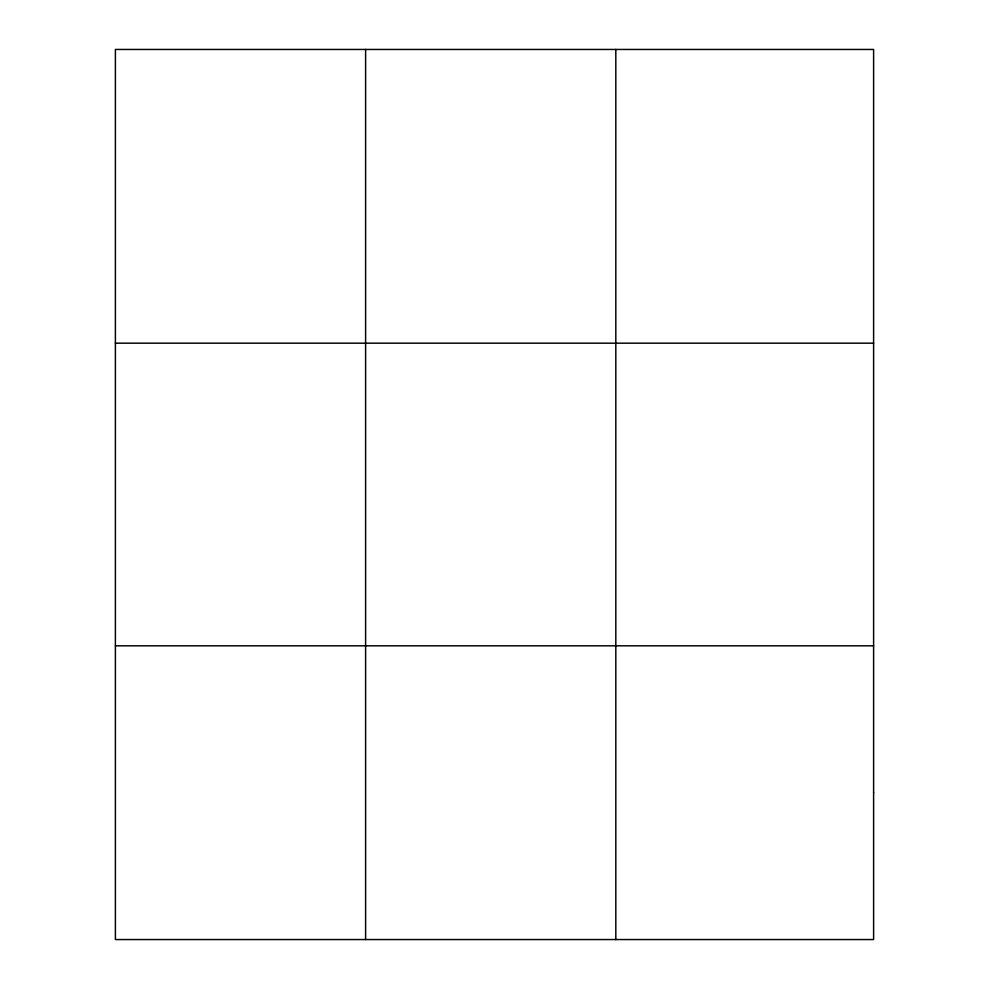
<?xml version="1.0" encoding="UTF-8"?>
<svg xmlns="http://www.w3.org/2000/svg" width="989" height="989" viewBox="0 0 989 989"><rect width="100%" height="100%" fill="white"/><g stroke="black" fill="none" stroke-linecap="round" stroke-linejoin="round"><path stroke-width="1.48" d="M365.609 49.45L365.609 939.55M615.813 49.45L615.813 939.55M115.392 343.183L873.608 343.183M115.392 645.817L873.608 645.817M873.608 792.684L873.608 939.55L115.392 939.55L115.392 49.45L873.608 49.45L873.608 792.684"/></g></svg>
